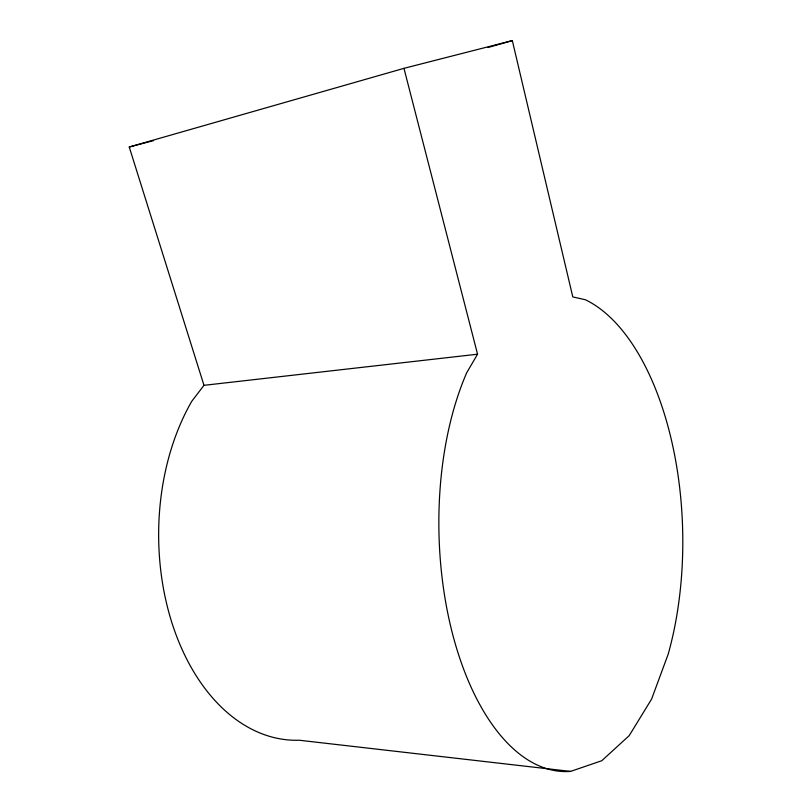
<?xml version="1.0" encoding="UTF-8"?>
<svg xmlns="http://www.w3.org/2000/svg" width="812" height="812" viewBox="0 0 812 812"><rect width="100%" height="100%" fill="white"/><g stroke="black" fill="none" stroke-linecap="round" stroke-linejoin="round"><path stroke-width="1.22" d="M403.96 68.34L477.557 354.205L466.717 372.728A239.479 121.861 88.4 0 0 452.68 634.416A239.479 121.861 88.4 0 0 570.592 771.4L601.763 760.722L629.188 735.652L651.579 699.132L668.185 654.178A239.479 121.861 88.4 0 0 585.401 299.75L572.795 296.928L512.321 40.6L403.96 68.34L129.24 147.013L203.974 385.324L191.744 401.321A205.071 137.228 89.8 0 0 171.89 622.682A205.071 137.228 89.8 0 0 299.202 740.229L570.592 771.4M488.002 47.522L512.321 40.6M129.24 147.013L153.559 140.618M203.974 385.324L477.557 354.205"/></g></svg>
